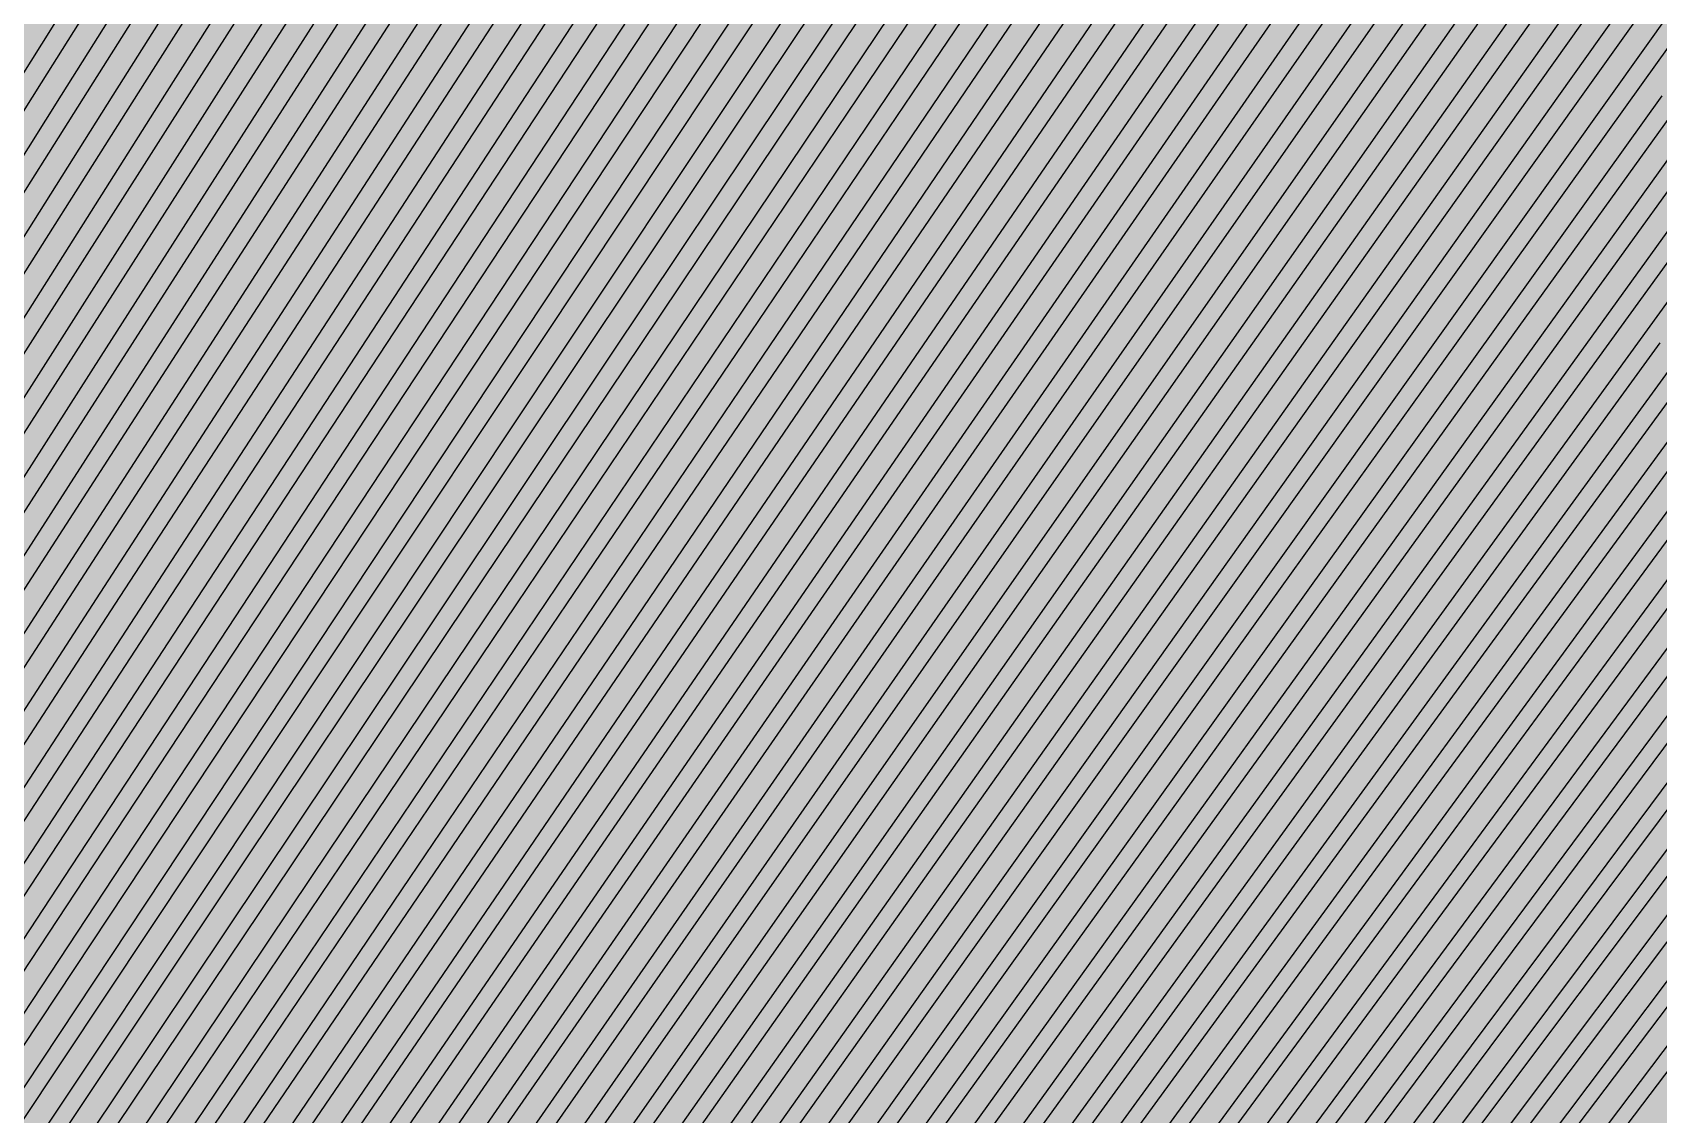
# Model space of a CAD drawing. Header units: metres. Extents: x -7231 to 10969, y -37556 to 1873.
# Drawn here: x 2859.1 to 2999.5, y -18620.4 to -18527.1 of the extents above; entities that cross this region are included whole.
import ezdxf

# ---------------------------------------------------------------- set-up
doc = ezdxf.new("R2010")
doc.units = ezdxf.units.M
for name, color, linetype in [('Metal1', 4, 'CONTINUOUS'), ('Metal2', 3, 'CONTINUOUS'), ('Polyimide', 7, 'CONTINUOUS')]:
    doc.layers.add(name, color=color, linetype=linetype)

msp = doc.modelspace()

# ---------------------------------------------------------------- hatches: boundary and pattern name
at = {"layer": 'Polyimide'}
msp.add_hatch(color=7, dxfattribs=at).paths.add_polyline_path([(4065.69, -468), (4066.67, -501.99), (4068.51, -535.99), (4071.41, -569.99), (4075.54, -603.99), (4081.04, -637.99), (4088.01, -671.99), (4096.52, -705.98), (4106.62, -739.98), (4118.33, -773.98), (4131.63, -807.98), (4146.49, -841.98), (4162.87, -875.98), (4180.68, -909.97), (4199.83, -943.97), (4220.22, -977.97), (4241.73, -1011.97), (4264.21, -1045.97), (4287.52, -1079.96), (4311.51, -1113.96), (4336.01, -1147.96), (4360.86, -1181.96), (4385.88, -1215.96), (4410.89, -1249.96), (4435.74, -1283.95), (4460.24, -1317.95), (4484.23, -1351.95), (4507.54, -1385.95), (4530.02, -1419.95), (4551.53, -1453.94), (4571.92, -1487.94), (4591.07, -1521.94), (4608.88, -1555.94), (4625.26, -1589.94), (4640.12, -1623.94), (4653.42, -1657.93), (4665.13, -1691.93), (4675.23, -1725.93), (4683.74, -1759.93), (4690.71, -1793.93), (4696.21, -1827.93), (4700.34, -1861.92), (4703.24, -1895.92), (4705.08, -1929.92), (4706.06, -1963.92), (4706.44, -1997.92), (4706.5, -2031.91), (4706.5, -4793.02), (4709.95, -4838.39), (4720.22, -4882.71), (4737.08, -4924.98), (4760.13, -4964.2), (4788.85, -4999.49), (4822.58, -5030.03), (4860.53, -5055.12), (4901.85, -5074.18), (4901.85, -5074.18), (4970.68, -5105.23), (5034.7, -5145.26), (5092.76, -5193.54), (5143.8, -5249.19), (5186.89, -5311.2), (5221.24, -5378.44), (5246.23, -5449.69), (5261.41, -5523.66), (5266.5, -5599), (5261.41, -5674.34), (5246.23, -5748.31), (5221.24, -5819.56), (5186.89, -5886.8), (5143.8, -5948.81), (5092.76, -6004.46), (5034.7, -6052.74), (4970.68, -6092.77), (4901.85, -6123.82), (4860.53, -6142.88), (4822.58, -6167.97), (4788.85, -6198.51), (4760.13, -6233.8), (4737.08, -6273.02), (4720.22, -6315.29), (4709.95, -6359.61), (4706.5, -6404.98), (4706.5, -9221.52), (4709.95, -9266.88), (4720.22, -9311.21), (4737.08, -9353.47), (4760.13, -9392.7), (4788.85, -9427.98), (4822.58, -9458.52), (4860.53, -9483.61), (4901.85, -9502.67), (4970.68, -9533.72), (5034.7, -9573.75), (5092.76, -9622.03), (5143.8, -9677.68), (5186.89, -9739.69), (5221.24, -9806.94), (5246.23, -9878.19), (5261.41, -9952.16), (5266.5, -10027.49), (5261.41, -10102.83), (5246.23, -10176.8), (5221.24, -10248.05), (5186.89, -10315.3), (5143.8, -10377.31), (5092.76, -10432.96), (5034.7, -10481.24), (4970.68, -10521.27), (4901.85, -10552.32), (4860.53, -10571.38), (4822.58, -10596.46), (4788.85, -10627), (4760.13, -10662.29), (4737.08, -10701.52), (4720.22, -10743.78), (4709.95, -10788.1), (4706.5, -10833.47), (4706.5, -13650.01), (4709.95, -13695.38), (4720.22, -13739.7), (4737.08, -13781.96), (4760.13, -13821.19), (4788.85, -13856.48), (4822.58, -13887.02), (4860.53, -13912.11), (4901.85, -13931.17), (4970.68, -13962.22), (5034.7, -14002.25), (5092.76, -14050.53), (5143.8, -14106.18), (5186.89, -14168.19), (5221.24, -14235.43), (5246.23, -14306.68), (5261.41, -14380.65), (5266.5, -14455.99), (5261.41, -14531.33), (5246.23, -14605.29), (5221.24, -14676.55), (5186.89, -14743.79), (5143.8, -14805.8), (5092.76, -14861.45), (5034.7, -14909.73), (4970.68, -14949.76), (4901.85, -14980.81), (4860.53, -14999.87), (4822.58, -15024.96), (4788.85, -15055.5), (4760.13, -15090.79), (4737.08, -15130.01), (4720.22, -15172.27), (4709.95, -15216.6), (4706.5, -15261.97), (4706.5, -15455.99), (4720.95, -15750.04), (4764.14, -16041.26), (4835.68, -16326.84), (4934.86, -16604.04), (5060.74, -16870.18), (5212.09, -17122.7), (5387.47, -17359.17), (5585.18, -17577.31), (5803.32, -17775.02), (6039.79, -17950.4), (6292.31, -18101.75), (6558.45, -18227.63), (6835.65, -18326.81), (7121.23, -18398.34), (7412.45, -18441.54), (7706.5, -18455.99), (9969.01, -18455.99), (10047.42, -18459.84), (10125.08, -18471.36), (10201.23, -18490.44), (10275.15, -18516.89), (10346.12, -18550.45), (10413.46, -18590.81), (10476.52, -18637.58), (10534.69, -18690.3), (10587.41, -18748.47), (10634.18, -18811.53), (10674.54, -18878.87), (10708.11, -18949.84), (10734.56, -19023.76), (10753.63, -19099.92), (10765.15, -19177.58), (10769.01, -19255.99), (10769.01, -20895.8), (10730.24, -20951.41), (10694.6, -21009.08), (10662.21, -21068.63), (10633.17, -21129.89), (10607.55, -21192.66), (10585.45, -21256.74), (10566.93, -21321.96), (10552.05, -21388.09), (10540.84, -21454.95), (10533.35, -21522.33), (10529.6, -21590.02), (10529.6, -21657.81), (10533.35, -21725.5), (10540.84, -21792.87), (10552.05, -21859.73), (10566.93, -21925.87), (10585.45, -21991.08), (10607.55, -22055.17), (10633.17, -22117.94), (10662.21, -22179.19), (10694.6, -22238.74), (10730.24, -22296.41), (10769.01, -22352.03), (10769.01, -32454.24), (10728.74, -32510.49), (10691.72, -32568.92), (10658.05, -32629.35), (10627.85, -32691.58), (10601.2, -32755.42), (10578.21, -32820.67), (10558.93, -32887.1), (10543.44, -32954.52), (10531.77, -33022.71), (10523.97, -33091.44), (10520.07, -33160.51), (10520.07, -33229.69), (10523.97, -33298.75), (10531.77, -33367.49), (10543.44, -33435.67), (10558.93, -33503.09), (10578.21, -33569.53), (10601.2, -33634.77), (10627.85, -33698.61), (10658.05, -33760.85), (10691.72, -33821.28), (10728.74, -33879.71), (10769.01, -33935.96), (10769.01, -36556), (10765.15, -36634.41), (10753.63, -36712.07), (10734.56, -36788.23), (10708.11, -36862.15), (10674.54, -36933.12), (10634.18, -37000.46), (10587.41, -37063.51), (10534.69, -37121.69), (10476.52, -37174.41), (10413.46, -37221.18), (10346.12, -37261.54), (10275.15, -37295.1), (10201.23, -37321.55), (10125.08, -37340.63), (10047.42, -37352.15), (9969.01, -37356), (-6231.01, -37356), (-6309.42, -37352.15), (-6387.08, -37340.63), (-6463.23, -37321.55), (-6537.15, -37295.1), (-6608.12, -37261.54), (-6675.46, -37221.18), (-6738.52, -37174.41), (-6796.69, -37121.69), (-6849.41, -37063.51), (-6896.18, -37000.46), (-6936.54, -36933.12), (-6970.11, -36862.15), (-6996.56, -36788.23), (-7015.63, -36712.07), (-7027.15, -36634.41), (-7031.01, -36556), (-7031.01, -33936), (-6990.74, -33879.75), (-6953.7, -33821.31), (-6920.03, -33760.88), (-6889.82, -33698.64), (-6863.18, -33634.8), (-6840.18, -33569.55), (-6820.9, -33503.11), (-6805.4, -33435.69), (-6793.74, -33367.49), (-6785.94, -33298.75), (-6782.03, -33229.68), (-6782.03, -33160.5), (-6785.94, -33091.43), (-6793.74, -33022.69), (-6805.4, -32954.5), (-6820.9, -32887.07), (-6840.18, -32820.63), (-6863.18, -32755.39), (-6889.82, -32691.54), (-6920.03, -32629.3), (-6953.7, -32568.87), (-6990.74, -32510.43), (-7031.01, -32454.18), (-7031.01, -22364.83), (-6990.74, -22308.58), (-6953.7, -22250.14), (-6920.03, -22189.71), (-6889.82, -22127.47), (-6863.18, -22063.62), (-6840.18, -21998.38), (-6820.9, -21931.94), (-6805.4, -21864.51), (-6793.74, -21796.32), (-6785.94, -21727.58), (-6782.03, -21658.51), (-6782.03, -21589.33), (-6785.94, -21520.26), (-6793.74, -21451.52), (-6805.4, -21383.32), (-6820.9, -21315.9), (-6840.18, -21249.46), (-6863.18, -21184.21), (-6889.82, -21120.37), (-6920.03, -21058.13), (-6953.7, -20997.7), (-6990.74, -20939.26), (-7031.01, -20883.01), (-7031.01, -19255.99), (-7027.15, -19177.58), (-7015.63, -19099.92), (-6996.56, -19023.76), (-6970.11, -18949.84), (-6936.54, -18878.87), (-6896.18, -18811.53), (-6849.41, -18748.47), (-6796.69, -18690.3), (-6738.52, -18637.58), (-6675.46, -18590.81), (-6608.12, -18550.45), (-6537.15, -18516.89), (-6463.23, -18490.44), (-6387.08, -18471.36), (-6309.42, -18459.84), (-6231.01, -18455.99), (-3968.5, -18455.99), (-3674.45, -18441.54), (-3383.23, -18398.34), (-3097.65, -18326.81), (-2820.45, -18227.63), (-2554.31, -18101.75), (-2301.79, -17950.4), (-2065.32, -17775.02), (-1847.18, -17577.31), (-1649.47, -17359.17), (-1474.09, -17122.7), (-1322.74, -16870.18), (-1196.86, -16604.04), (-1097.68, -16326.84), (-1026.14, -16041.26), (-982.95, -15750.04), (-968.5, -15455.99), (-968.5, -15261.97), (-971.95, -15216.6), (-982.22, -15172.27), (-999.08, -15130.01), (-1022.13, -15090.79), (-1050.85, -15055.5), (-1084.58, -15024.96), (-1122.53, -14999.87), (-1163.85, -14980.81), (-1232.68, -14949.76), (-1296.7, -14909.73), (-1354.76, -14861.45), (-1405.8, -14805.8), (-1448.89, -14743.79), (-1483.24, -14676.55), (-1508.23, -14605.29), (-1523.41, -14531.33), (-1528.5, -14455.99), (-1523.41, -14380.65), (-1508.23, -14306.68), (-1483.24, -14235.43), (-1448.89, -14168.19), (-1405.8, -14106.18), (-1354.76, -14050.53), (-1296.7, -14002.25), (-1232.68, -13962.22), (-1163.85, -13931.17), (-1122.53, -13912.11), (-1084.58, -13887.02), (-1050.85, -13856.48), (-1022.13, -13821.19), (-999.08, -13781.96), (-982.22, -13739.7), (-971.95, -13695.38), (-968.5, -13650.01), (-968.5, -12309.64), (-971.95, -12264.27), (-982.22, -12219.94), (-999.08, -12177.68), (-1022.13, -12138.46), (-1050.85, -12103.17), (-1084.58, -12072.63), (-1122.53, -12047.54), (-1163.85, -12028.48), (-1232.68, -11997.43), (-1296.7, -11957.4), (-1354.76, -11909.12), (-1405.8, -11853.47), (-1448.89, -11791.46), (-1483.24, -11724.22), (-1508.23, -11652.96), (-1523.41, -11579), (-1528.5, -11503.66), (-1523.41, -11428.32), (-1508.23, -11354.35), (-1483.24, -11283.1), (-1448.89, -11215.86), (-1405.8, -11153.85), (-1354.76, -11098.2), (-1296.7, -11049.92), (-1232.68, -11009.89), (-1163.85, -10978.84), (-1122.53, -10959.78), (-1084.58, -10934.69), (-1050.85, -10904.15), (-1022.13, -10868.86), (-999.08, -10829.63), (-982.22, -10787.37), (-971.95, -10743.05), (-968.5, -10697.68), (-968.5, -9357.31), (-971.95, -9311.94), (-982.22, -9267.62), (-999.08, -9225.35), (-1022.13, -9186.13), (-1050.85, -9150.84), (-1084.58, -9120.3), (-1122.53, -9095.21), (-1163.85, -9076.15), (-1163.85, -9076.15), (-1232.68, -9045.1), (-1296.7, -9005.07), (-1354.76, -8956.79), (-1405.8, -8901.14), (-1448.89, -8839.13), (-1483.24, -8771.89), (-1508.23, -8700.64), (-1523.41, -8626.67), (-1528.5, -8551.33), (-1523.41, -8475.99), (-1508.23, -8402.02), (-1483.24, -8330.77), (-1448.89, -8263.53), (-1405.8, -8201.52), (-1354.76, -8145.87), (-1296.7, -8097.59), (-1232.68, -8057.56), (-1163.85, -8026.51), (-1163.85, -8026.51), (-1122.53, -8007.45), (-1084.58, -7982.36), (-1050.85, -7951.82), (-1022.13, -7916.53), (-999.08, -7877.31), (-982.22, -7835.04), (-971.95, -7790.72), (-968.5, -7745.35), (-968.5, -6404.98), (-971.95, -6359.61), (-982.22, -6315.29), (-999.08, -6273.02), (-1022.13, -6233.8), (-1050.85, -6198.51), (-1084.58, -6167.97), (-1122.53, -6142.88), (-1163.85, -6123.82), (-1163.85, -6123.82), (-1232.68, -6092.77), (-1296.7, -6052.74), (-1354.76, -6004.46), (-1405.8, -5948.81), (-1448.89, -5886.8), (-1483.24, -5819.56), (-1508.23, -5748.31), (-1523.41, -5674.34), (-1528.5, -5599), (-1523.41, -5523.66), (-1508.23, -5449.69), (-1483.24, -5378.44), (-1448.89, -5311.2), (-1405.8, -5249.19), (-1354.76, -5193.54), (-1296.7, -5145.26), (-1232.68, -5105.23), (-1163.85, -5074.18), (-1163.85, -5074.18), (-1122.53, -5055.12), (-1084.58, -5030.03), (-1050.85, -4999.49), (-1022.13, -4964.2), (-999.08, -4924.98), (-982.22, -4882.71), (-971.95, -4838.39), (-968.5, -4793.02), (-968.5, -2031.91), (-968.44, -1997.92), (-968.06, -1963.92), (-967.05, -1929.92), (-965.18, -1895.92), (-962.22, -1861.92), (-958.01, -1827.93), (-952.41, -1793.93), (-945.31, -1759.93), (-936.64, -1725.93), (-926.35, -1691.93), (-914.43, -1657.93), (-900.88, -1623.94), (-885.74, -1589.94), (-869.05, -1555.94), (-850.91, -1521.94), (-831.4, -1487.94), (-810.63, -1453.94), (-788.72, -1419.95), (-765.82, -1385.95), (-742.07, -1351.95), (-717.63, -1317.95), (-692.67, -1283.95), (-667.36, -1249.96), (-641.88, -1215.96), (-616.39, -1181.96), (-591.08, -1147.96), (-566.12, -1113.96), (-541.68, -1079.96), (-517.93, -1045.97), (-495.03, -1011.97), (-473.12, -977.97), (-452.35, -943.97), (-432.84, -909.97), (-414.7, -875.98), (-398.01, -841.98), (-382.87, -807.98), (-369.32, -773.98), (-357.4, -739.98), (-347.11, -705.98), (-338.44, -671.99), (-331.34, -637.99), (-325.74, -603.99), (-321.53, -569.99), (-318.57, -535.99), (-316.7, -501.99), (-315.69, -468), (-315.31, -434), (-315.25, -400), (-315.25, 401), (-315.25, 451), (-315.25, 1644), (-270.25, 1644), (-270.03, 1637.13), (-269.35, 1630.29), (-268.23, 1623.52), (-266.67, 1616.82), (-264.68, 1610.25), (-262.26, 1603.82), (-259.42, 1597.56), (-256.18, 1591.5), (-252.55, 1585.67), (-248.55, 1580.08), (-244.19, 1574.77), (-239.5, 1569.75), (-234.48, 1565.06), (-229.17, 1560.7), (-223.58, 1556.7), (-217.75, 1553.07), (-211.69, 1549.83), (-205.43, 1546.99), (-199, 1544.57), (-192.43, 1542.58), (-185.73, 1541.02), (-178.96, 1539.9), (-172.12, 1539.22), (-165.25, 1539), (-158.38, 1539.22), (-151.54, 1539.9), (-144.77, 1541.02), (-138.07, 1542.58), (-131.5, 1544.57), (-125.07, 1546.99), (-118.81, 1549.83), (-112.75, 1553.07), (-106.92, 1556.7), (-101.33, 1560.7), (-96.02, 1565.06), (-91, 1569.75), (-86.31, 1574.77), (-81.95, 1580.08), (-77.95, 1585.67), (-74.32, 1591.5), (-71.08, 1597.56), (-68.24, 1603.82), (-65.82, 1610.25), (-63.83, 1616.82), (-62.27, 1623.52), (-61.15, 1630.29), (-60.47, 1637.13), (-60.25, 1644), (1853, 1644), (1853, 1573), (3815.25, 1573), (3815.46, 1579.54), (3816.11, 1586.05), (3817.17, 1592.51), (3818.66, 1598.88), (3820.56, 1605.14), (3822.86, 1611.27), (3825.56, 1617.23), (3828.65, 1623), (3832.1, 1628.56), (3835.91, 1633.88), (3840.07, 1638.93), (3844.54, 1643.71), (3849.32, 1648.18), (3854.37, 1652.34), (3859.69, 1656.15), (3865.25, 1659.6), (3871.02, 1662.69), (3876.98, 1665.39), (3883.11, 1667.69), (3889.37, 1669.59), (3895.74, 1671.08), (3902.2, 1672.14), (3908.71, 1672.79), (3915.25, 1673), (3921.79, 1672.79), (3928.3, 1672.14), (3934.76, 1671.08), (3941.13, 1669.59), (3947.39, 1667.69), (3953.52, 1665.39), (3959.48, 1662.69), (3965.25, 1659.6), (3970.81, 1656.15), (3976.13, 1652.34), (3981.18, 1648.18), (3985.96, 1643.71), (3990.43, 1638.93), (3994.59, 1633.88), (3998.4, 1628.56), (4001.85, 1623), (4004.94, 1617.23), (4007.64, 1611.27), (4009.94, 1605.14), (4011.84, 1598.88), (4013.33, 1592.51), (4014.39, 1586.05), (4015.04, 1579.54), (4015.25, 1573), (4065.25, 1573), (4065.25, 451), (4065.25, 401), (4065.25, -400), (4065.31, -434), (4065.69, -468)])

# ---------------------------------------------------------------- linework, layer by layer
at = {"layer": 'Metal1'}
for points in [[(2757.25, -19211.93), (2757.99, -18720.98), (2758.56, -18711.89), (2759.11, -18702.86), (2759.68, -18698.22), (2765.68, -18681.33), (2775.06, -18666.41), (2789.2, -18643.91), (2803.34, -18621.41), (2817.49, -18598.91), (2831.63, -18576.41), (2845.77, -18553.91), (2859.92, -18531.41), (2874.06, -18508.91), (2888.2, -18486.41), (2902.35, -18463.91), (2916.49, -18441.41), (2930.63, -18418.91), (2944.78, -18396.41), (2958.92, -18373.9), (2973.06, -18351.4), (2987.21, -18328.9), (3001.35, -18306.4)], [(3003.04, -18307.47), (2988.9, -18329.97), (2974.76, -18352.47), (2960.61, -18374.97), (2946.47, -18397.47), (2932.33, -18419.97), (2918.18, -18442.47), (2904.04, -18464.97), (2889.9, -18487.47), (2875.75, -18509.97), (2861.61, -18532.47), (2847.47, -18554.97), (2833.32, -18577.48), (2819.18, -18599.98), (2805.04, -18622.48), (2790.89, -18644.98), (2776.75, -18667.48), (2767.49, -18682.21), (2761.64, -18698.68), (2761.1, -18703.04), (2760.55, -18712.01), (2760.01, -18721.05), (2760.75, -19211.93)], [(2765.25, -19211.93), (2765.99, -18720.99), (2766.56, -18711.89), (2767.12, -18702.85), (2767.69, -18698.21), (2773.74, -18681.35), (2783.21, -18666.41), (2797.48, -18643.91), (2811.75, -18621.41), (2826.02, -18598.91), (2840.29, -18576.41), (2854.56, -18553.91), (2868.83, -18531.41), (2883.1, -18508.91), (2897.37, -18486.4), (2911.65, -18463.9), (2925.92, -18441.4), (2940.19, -18418.9), (2954.46, -18396.4), (2968.73, -18373.9), (2983, -18351.4), (2997.27, -18328.9), (3011.54, -18306.4)], [(3013.23, -18307.47), (2998.96, -18329.97), (2984.69, -18352.47), (2970.42, -18374.97), (2956.15, -18397.47), (2941.88, -18419.97), (2927.61, -18442.47), (2913.33, -18464.98), (2899.06, -18487.48), (2884.79, -18509.98), (2870.52, -18532.48), (2856.25, -18554.98), (2841.98, -18577.48), (2827.71, -18599.98), (2813.44, -18622.48), (2799.17, -18644.98), (2784.9, -18667.48), (2775.55, -18682.23), (2769.65, -18698.68), (2769.11, -18703.04), (2768.56, -18712.01), (2768.01, -18721.05), (2768.75, -19211.93)], [(2773.25, -19211.93), (2773.99, -18720.99), (2774.57, -18711.89), (2775.13, -18702.85), (2775.71, -18698.21), (2781.8, -18681.36), (2791.36, -18666.41), (2805.76, -18643.91), (2820.16, -18621.41), (2834.56, -18598.9), (2848.96, -18576.4), (2863.35, -18553.9), (2877.75, -18531.4), (2892.15, -18508.9), (2906.55, -18486.4), (2920.94, -18463.9), (2935.34, -18441.4), (2949.74, -18418.9), (2964.14, -18396.4), (2978.53, -18373.9), (2992.93, -18351.4), (3007.33, -18328.9)], [(3009.01, -18329.97), (2994.62, -18352.48), (2980.22, -18374.98), (2965.82, -18397.48), (2951.42, -18419.98), (2937.03, -18442.48), (2922.63, -18464.98), (2908.23, -18487.48), (2893.83, -18509.98), (2879.44, -18532.48), (2865.04, -18554.98), (2850.64, -18577.48), (2836.24, -18599.98), (2821.84, -18622.48), (2807.45, -18644.98), (2793.05, -18667.48), (2783.6, -18682.25), (2777.66, -18698.68), (2777.12, -18703.04), (2776.56, -18712.01), (2776.01, -18721.05), (2776.75, -19211.93)], [(2781.25, -19211.93), (2781.99, -18720.99), (2782.57, -18711.88), (2783.14, -18702.85), (2783.72, -18698.21), (2789.85, -18681.38), (2799.52, -18666.4), (2814.04, -18643.9), (2828.57, -18621.4), (2843.09, -18598.9), (2857.62, -18576.4), (2872.14, -18553.9), (2886.67, -18531.4), (2901.19, -18508.9), (2915.72, -18486.4), (2930.24, -18463.9), (2944.77, -18441.4), (2959.29, -18418.9), (2973.82, -18396.4), (2988.34, -18373.89), (3002.87, -18351.39)], [(2789.25, -19211.93), (2789.99, -18720.99), (2790.58, -18711.88), (2791.15, -18702.85), (2791.74, -18698.21), (2797.91, -18681.39), (2807.67, -18666.4), (2822.32, -18643.9), (2836.98, -18621.4), (2851.63, -18598.9), (2866.28, -18576.4), (2880.93, -18553.9), (2895.58, -18531.4), (2910.24, -18508.9), (2924.89, -18486.39), (2939.54, -18463.89), (2954.19, -18441.39), (2968.84, -18418.89), (2983.5, -18396.39), (2998.15, -18373.89), (3012.8, -18351.39)], [(3004.55, -18352.48), (2990.02, -18374.98), (2975.5, -18397.48), (2960.97, -18419.98), (2946.45, -18442.48), (2931.92, -18464.98), (2917.4, -18487.48), (2902.87, -18509.98), (2888.35, -18532.48), (2873.82, -18554.98), (2859.3, -18577.49), (2844.77, -18599.99), (2830.25, -18622.49), (2815.72, -18644.99), (2801.2, -18667.49), (2791.66, -18682.27), (2785.68, -18698.68), (2785.13, -18703.04), (2784.57, -18712.01), (2784.01, -18721.05), (2784.75, -19211.93)], [(2797.25, -19211.93), (2797.99, -18720.99), (2798.58, -18711.88), (2799.16, -18702.85), (2799.75, -18698.21), (2805.97, -18681.41), (2815.83, -18666.4), (2830.61, -18643.9), (2845.39, -18621.4), (2860.16, -18598.89), (2874.94, -18576.39), (2889.72, -18553.89), (2904.5, -18531.39), (2919.28, -18508.89), (2934.06, -18486.39), (2948.84, -18463.89), (2963.62, -18441.39), (2978.4, -18418.89), (2993.18, -18396.39), (3007.95, -18373.89)], [(2999.82, -18374.98), (2985.17, -18397.48), (2970.52, -18419.98), (2955.87, -18442.48), (2941.22, -18464.99), (2926.56, -18487.49), (2911.91, -18509.99), (2897.26, -18532.49), (2882.61, -18554.99), (2867.96, -18577.49), (2853.3, -18599.99), (2838.65, -18622.49), (2824, -18644.99), (2809.35, -18667.49), (2799.71, -18682.29), (2793.69, -18698.69), (2793.14, -18703.04), (2792.57, -18712.01), (2792.01, -18721.05), (2792.75, -19211.93)], [(3009.63, -18374.99), (2994.85, -18397.49), (2980.07, -18419.99), (2965.29, -18442.49), (2950.51, -18464.99), (2935.73, -18487.49), (2920.95, -18509.99), (2906.17, -18532.49), (2891.39, -18554.99), (2876.61, -18577.49), (2861.84, -18599.99), (2847.06, -18622.49), (2832.28, -18644.99), (2817.5, -18667.49), (2807.76, -18682.32), (2801.71, -18698.69), (2801.15, -18703.04), (2800.58, -18712.01), (2800.01, -18721.05), (2800.75, -19211.93)], [(2805.25, -19211.93), (2805.99, -18720.99), (2806.59, -18711.88), (2807.17, -18702.85), (2807.77, -18698.21), (2814.02, -18681.42), (2823.98, -18666.39), (2838.89, -18643.89), (2853.79, -18621.39), (2868.7, -18598.89), (2883.61, -18576.39), (2898.51, -18553.89), (2913.42, -18531.39), (2928.32, -18508.89), (2943.23, -18486.39), (2958.14, -18463.89), (2973.04, -18441.39), (2987.95, -18418.89), (3002.86, -18396.39)], [(2813.25, -19211.93), (2813.99, -18720.99), (2814.59, -18711.88), (2815.18, -18702.85), (2815.78, -18698.2), (2822.08, -18681.44), (2832.14, -18666.39), (2847.17, -18643.89), (2862.2, -18621.39), (2877.24, -18598.89), (2892.27, -18576.39), (2907.3, -18553.89), (2922.34, -18531.39), (2937.37, -18508.89), (2952.4, -18486.39), (2967.44, -18463.88), (2982.47, -18441.38), (2997.5, -18418.88), (3012.54, -18396.38)], [(3004.52, -18397.49), (2989.62, -18419.99), (2974.71, -18442.49), (2959.8, -18464.99), (2944.9, -18487.49), (2929.99, -18509.99), (2915.09, -18532.49), (2900.18, -18554.99), (2885.27, -18577.5), (2870.37, -18600), (2855.46, -18622.5), (2840.55, -18645), (2825.65, -18667.5), (2815.82, -18682.34), (2809.72, -18698.69), (2809.16, -18703.04), (2808.58, -18712.01), (2808.01, -18721.06), (2808.75, -19211.93)], [(3014.2, -18397.49), (2999.16, -18419.99), (2984.13, -18442.49), (2969.1, -18465), (2954.06, -18487.5), (2939.03, -18510), (2924, -18532.5), (2908.96, -18555), (2893.93, -18577.5), (2878.9, -18600), (2863.86, -18622.5), (2848.83, -18645), (2833.8, -18667.5), (2823.87, -18682.36), (2817.74, -18698.69), (2817.17, -18703.04), (2816.59, -18712.01), (2816.01, -18721.06), (2816.75, -19211.93)], [(2821.25, -19211.93), (2821.99, -18720.99), (2822.6, -18711.88), (2823.19, -18702.85), (2823.8, -18698.2), (2830.14, -18681.46), (2840.29, -18666.39), (2855.45, -18643.89), (2870.61, -18621.39), (2885.77, -18598.89), (2900.93, -18576.38), (2916.09, -18553.88), (2931.25, -18531.38), (2946.41, -18508.88), (2961.57, -18486.38), (2976.73, -18463.88), (2991.89, -18441.38), (3007.05, -18418.88)], [(3008.71, -18420), (2993.55, -18442.5), (2978.39, -18465), (2963.23, -18487.5), (2948.07, -18510), (2932.91, -18532.5), (2917.75, -18555), (2902.59, -18577.5), (2887.43, -18600), (2872.27, -18622.5), (2857.11, -18645), (2841.95, -18667.5), (2831.92, -18682.38), (2825.75, -18698.69), (2825.18, -18703.05), (2824.59, -18712.01), (2824.01, -18721.06), (2824.75, -19211.93)], [(2829.25, -19211.93), (2829.99, -18720.99), (2830.6, -18711.88), (2831.2, -18702.85), (2831.81, -18698.2), (2838.19, -18681.47), (2848.44, -18666.38), (2863.73, -18643.88), (2879.02, -18621.38), (2894.31, -18598.88), (2909.59, -18576.38), (2924.88, -18553.88), (2940.17, -18531.38), (2955.46, -18508.88), (2970.74, -18486.38), (2986.03, -18463.88), (3001.32, -18441.38)], [(2837.25, -19211.93), (2837.99, -18720.99), (2838.61, -18711.88), (2839.21, -18702.85), (2839.83, -18698.2), (2846.25, -18681.49), (2856.6, -18666.38), (2872.01, -18643.88), (2887.43, -18621.38), (2902.84, -18598.88), (2918.26, -18576.38), (2933.67, -18553.88), (2949.09, -18531.38), (2964.5, -18508.88), (2979.92, -18486.38), (2995.33, -18463.87), (3010.74, -18441.37)], [(3002.97, -18442.5), (2987.69, -18465), (2972.4, -18487.5), (2957.11, -18510), (2941.82, -18532.5), (2926.54, -18555), (2911.25, -18577.51), (2895.96, -18600.01), (2880.67, -18622.51), (2865.39, -18645.01), (2850.1, -18667.51), (2839.98, -18682.4), (2833.77, -18698.69), (2833.19, -18703.05), (2832.6, -18712.01), (2832.01, -18721.06), (2832.75, -19211.93)], [(3012.39, -18442.5), (2996.98, -18465.01), (2981.57, -18487.51), (2966.15, -18510.01), (2950.74, -18532.51), (2935.32, -18555.01), (2919.91, -18577.51), (2904.49, -18600.01), (2889.08, -18622.51), (2873.66, -18645.01), (2858.25, -18667.51), (2848.03, -18682.42), (2841.78, -18698.7), (2841.2, -18703.05), (2840.6, -18712.01), (2840.01, -18721.06), (2840.75, -19211.93)], [(2845.25, -19211.93), (2845.99, -18721), (2846.61, -18711.88), (2847.22, -18702.85), (2847.84, -18698.2), (2854.3, -18681.5), (2864.75, -18666.38), (2880.29, -18643.88), (2895.84, -18621.38), (2911.38, -18598.88), (2926.92, -18576.37), (2942.46, -18553.87), (2958, -18531.37), (2973.54, -18508.87), (2989.09, -18486.37), (3004.63, -18463.87)], [(2853.25, -19211.93), (2853.99, -18721), (2854.62, -18711.88), (2855.23, -18702.85), (2855.86, -18698.19), (2862.36, -18681.52), (2872.91, -18666.37), (2888.57, -18643.87), (2904.24, -18621.37), (2919.91, -18598.87), (2935.58, -18576.37), (2951.25, -18553.87), (2966.92, -18531.37), (2982.59, -18508.87), (2998.26, -18486.37), (3013.93, -18463.87)], [(3006.27, -18465.01), (2990.73, -18487.51), (2975.19, -18510.01), (2959.65, -18532.51), (2944.11, -18555.01), (2928.56, -18577.51), (2913.02, -18600.01), (2897.48, -18622.51), (2881.94, -18645.01), (2866.4, -18667.51), (2856.08, -18682.45), (2849.79, -18698.7), (2849.21, -18703.05), (2848.61, -18712.01), (2848.01, -18721.06), (2848.75, -19211.93)], [(2861.25, -19211.93), (2861.99, -18721), (2862.62, -18711.88), (2863.24, -18702.85), (2863.87, -18698.19), (2870.41, -18681.53), (2881.06, -18666.37), (2896.86, -18643.87), (2912.65, -18621.37), (2928.45, -18598.87), (2944.24, -18576.37), (2960.04, -18553.87), (2975.84, -18531.37), (2991.63, -18508.87), (3007.43, -18486.37)], [(2999.9, -18487.51), (2984.23, -18510.01), (2968.56, -18532.51), (2952.89, -18555.01), (2937.22, -18577.51), (2921.55, -18600.02), (2905.89, -18622.52), (2890.22, -18645.02), (2874.55, -18667.52), (2864.14, -18682.47), (2857.81, -18698.7), (2857.22, -18703.05), (2856.61, -18712.01), (2856.01, -18721.06), (2856.75, -19211.93)], [(3009.07, -18487.52), (2993.27, -18510.02), (2977.47, -18532.52), (2961.68, -18555.02), (2945.88, -18577.52), (2930.09, -18600.02), (2914.29, -18622.52), (2898.49, -18645.02), (2882.7, -18667.52), (2872.19, -18682.49), (2865.82, -18698.7), (2865.23, -18703.05), (2864.62, -18712.02), (2864.01, -18721.07), (2864.75, -19211.93)], [(2869.25, -19211.93), (2869.99, -18721), (2870.63, -18711.88), (2871.25, -18702.84), (2871.89, -18698.19), (2878.47, -18681.55), (2889.21, -18666.37), (2905.14, -18643.87), (2921.06, -18621.37), (2936.98, -18598.87), (2952.91, -18576.37), (2968.83, -18553.86), (2984.75, -18531.36), (3000.68, -18508.86)], [(2877.25, -19211.93), (2877.99, -18721), (2878.63, -18711.88), (2879.26, -18702.84), (2879.91, -18698.19), (2886.52, -18681.57), (2897.37, -18666.37), (2913.42, -18643.86), (2929.47, -18621.36), (2945.52, -18598.86), (2961.57, -18576.36), (2977.62, -18553.86), (2993.67, -18531.36), (3009.72, -18508.86)], [(3002.31, -18510.02), (2986.39, -18532.52), (2970.46, -18555.02), (2954.54, -18577.52), (2938.62, -18600.02), (2922.69, -18622.52), (2906.77, -18645.02), (2890.85, -18667.52), (2880.24, -18682.51), (2873.84, -18698.7), (2873.24, -18703.05), (2872.62, -18712.02), (2872.01, -18721.07), (2872.75, -19211.93)], [(3011.35, -18510.02), (2995.3, -18532.52), (2979.25, -18555.02), (2963.2, -18577.52), (2947.15, -18600.02), (2931.1, -18622.53), (2915.05, -18645.03), (2899, -18667.53), (2888.29, -18682.53), (2881.85, -18698.7), (2881.25, -18703.05), (2880.63, -18712.02), (2880.01, -18721.07), (2880.75, -19211.93)], [(2885.25, -19211.93), (2885.99, -18721), (2886.64, -18711.88), (2887.27, -18702.84), (2887.92, -18698.19), (2894.58, -18681.58), (2905.52, -18666.36), (2921.7, -18643.86), (2937.88, -18621.36), (2954.05, -18598.86), (2970.23, -18576.36), (2986.41, -18553.86), (3002.59, -18531.36)], [(2893.25, -19211.92), (2893.99, -18721), (2894.64, -18711.88), (2895.28, -18702.84), (2895.94, -18698.19), (2902.63, -18681.6), (2913.68, -18666.36), (2929.98, -18643.86), (2946.29, -18621.36), (2962.59, -18598.86), (2978.9, -18576.36), (2995.2, -18553.86), (3011.5, -18531.36)], [(3004.21, -18532.53), (2988.03, -18555.03), (2971.86, -18577.53), (2955.68, -18600.03), (2939.5, -18622.53), (2923.32, -18645.03), (2907.15, -18667.53), (2896.35, -18682.55), (2889.87, -18698.71), (2889.26, -18703.05), (2888.63, -18712.02), (2888.01, -18721.07), (2888.75, -19211.93)], [(3013.12, -18532.53), (2996.82, -18555.03), (2980.51, -18577.53), (2964.21, -18600.03), (2947.91, -18622.53), (2931.6, -18645.03), (2915.3, -18667.53), (2904.4, -18682.57), (2897.88, -18698.71), (2897.27, -18703.05), (2896.64, -18712.02), (2896.01, -18721.07), (2896.75, -19211.92)], [(2901.25, -19211.92), (2901.99, -18721), (2902.65, -18711.88), (2903.29, -18702.84), (2903.95, -18698.18), (2910.69, -18681.61), (2921.83, -18666.36), (2938.26, -18643.86), (2954.69, -18621.35), (2971.13, -18598.85), (2987.56, -18576.35), (3003.99, -18553.85)], [(2909.25, -19211.92), (2909.99, -18721), (2910.65, -18711.88), (2911.3, -18702.84), (2911.97, -18698.18), (2918.74, -18681.63), (2929.98, -18666.35), (2946.54, -18643.85), (2963.1, -18621.35), (2979.66, -18598.85), (2996.22, -18576.35), (3012.78, -18553.85)], [(3005.6, -18555.03), (2989.17, -18577.53), (2972.74, -18600.03), (2956.31, -18622.53), (2939.88, -18645.04), (2923.45, -18667.54), (2912.45, -18682.6), (2905.9, -18698.71), (2905.28, -18703.05), (2904.64, -18712.02), (2904.01, -18721.07), (2904.75, -19211.92)], [(3014.39, -18555.04), (2997.83, -18577.54), (2981.27, -18600.04), (2964.71, -18622.54), (2948.15, -18645.04), (2931.6, -18667.54), (2920.5, -18682.62), (2913.91, -18698.71), (2913.29, -18703.05), (2912.65, -18712.02), (2912.01, -18721.08), (2912.75, -19211.92)], [(2917.25, -19211.92), (2917.99, -18721), (2918.66, -18711.88), (2919.31, -18702.84), (2919.98, -18698.18), (2926.8, -18681.65), (2938.14, -18666.35), (2954.82, -18643.85), (2971.51, -18621.35), (2988.2, -18598.85), (3004.88, -18576.35)], [(2925.25, -19211.92), (2925.99, -18721.01), (2926.66, -18711.88), (2927.32, -18702.84), (2928, -18698.18), (2934.85, -18681.66), (2946.29, -18666.35), (2963.11, -18643.85), (2979.92, -18621.35), (2996.73, -18598.85), (3013.55, -18576.34)], [(3006.49, -18577.54), (2989.8, -18600.04), (2973.12, -18622.54), (2956.43, -18645.04), (2939.75, -18667.54), (2928.55, -18682.64), (2921.93, -18698.71), (2921.3, -18703.05), (2920.65, -18712.02), (2920.01, -18721.08), (2920.75, -19211.92)], [(3015.15, -18577.54), (2998.33, -18600.04), (2981.52, -18622.54), (2964.71, -18645.04), (2947.89, -18667.54), (2936.6, -18682.66), (2929.94, -18698.71), (2929.31, -18703.06), (2928.66, -18712.02), (2928.01, -18721.08), (2928.75, -19211.92)], [(2933.25, -19211.92), (2933.99, -18721.01), (2934.67, -18711.87), (2935.33, -18702.84), (2936.01, -18698.18), (2942.9, -18681.68), (2954.45, -18666.34), (2971.39, -18643.84), (2988.33, -18621.34), (3005.27, -18598.84)], [(2941.25, -19211.92), (2941.99, -18721.01), (2942.67, -18711.87), (2943.34, -18702.84), (2944.03, -18698.18), (2950.96, -18681.69), (2962.6, -18666.34), (2979.67, -18643.84), (2996.74, -18621.34), (3013.8, -18598.84)], [(3006.87, -18600.05), (2989.93, -18622.55), (2972.99, -18645.05), (2956.04, -18667.55), (2944.65, -18682.68), (2937.95, -18698.72), (2937.32, -18703.06), (2936.66, -18712.02), (2936.01, -18721.08), (2936.75, -19211.92)]]:
    msp.add_lwpolyline(points, dxfattribs=at)
at = {"layer": 'Metal2'}
for points in [[(3012.03, -18284.96), (2997.95, -18307.47), (2983.87, -18329.97), (2969.79, -18352.47), (2955.71, -18374.97), (2941.63, -18397.47), (2927.55, -18419.97), (2913.47, -18442.47), (2899.39, -18464.97), (2885.31, -18487.47), (2871.23, -18509.97), (2857.15, -18532.47), (2843.07, -18554.97), (2828.99, -18577.47), (2814.91, -18599.97), (2800.83, -18622.48), (2786.75, -18644.98), (2772.67, -18667.48), (2763.46, -18682.2), (2757.63, -18698.68), (2757.1, -18703.04), (2756.55, -18712.01), (2756.01, -18721.05), (2756.75, -19211.93)], [(2761.25, -19211.93), (2761.99, -18720.98), (2762.56, -18711.89), (2763.11, -18702.86), (2763.68, -18698.21), (2769.71, -18681.34), (2779.13, -18666.41), (2793.34, -18643.91), (2807.55, -18621.41), (2821.75, -18598.91), (2835.96, -18576.41), (2850.17, -18553.91), (2864.38, -18531.41), (2878.58, -18508.91), (2892.79, -18486.41), (2907, -18463.91), (2921.2, -18441.41), (2935.41, -18418.9), (2949.62, -18396.4), (2963.82, -18373.9), (2978.03, -18351.4), (2992.24, -18328.9), (3006.45, -18306.4)], [(3008.14, -18307.47), (2993.93, -18329.97), (2979.72, -18352.47), (2965.52, -18374.97), (2951.31, -18397.47), (2937.1, -18419.97), (2922.89, -18442.47), (2908.69, -18464.97), (2894.48, -18487.47), (2880.27, -18509.98), (2866.07, -18532.48), (2851.86, -18554.98), (2837.65, -18577.48), (2823.45, -18599.98), (2809.24, -18622.48), (2795.03, -18644.98), (2780.82, -18667.48), (2771.52, -18682.22), (2765.64, -18698.68), (2765.11, -18703.04), (2764.55, -18712.01), (2764.01, -18721.05), (2764.75, -19211.93)], [(2769.25, -19211.93), (2769.99, -18720.99), (2770.56, -18711.89), (2771.12, -18702.85), (2771.7, -18698.21), (2777.77, -18681.35), (2787.29, -18666.41), (2801.62, -18643.91), (2815.96, -18621.41), (2830.29, -18598.91), (2844.62, -18576.41), (2858.96, -18553.91), (2873.29, -18531.4), (2887.63, -18508.9), (2901.96, -18486.4), (2916.29, -18463.9), (2930.63, -18441.4), (2944.96, -18418.9), (2959.3, -18396.4), (2973.63, -18373.9), (2987.97, -18351.4), (3002.3, -18328.9)], [(2777.25, -19211.93), (2777.99, -18720.99), (2778.57, -18711.89), (2779.13, -18702.85), (2779.71, -18698.21), (2785.82, -18681.37), (2795.44, -18666.41), (2809.9, -18643.9), (2824.36, -18621.4), (2838.83, -18598.9), (2853.29, -18576.4), (2867.75, -18553.9), (2882.21, -18531.4), (2896.67, -18508.9), (2911.13, -18486.4), (2925.59, -18463.9), (2940.05, -18441.4), (2954.52, -18418.9), (2968.98, -18396.4), (2983.44, -18373.9), (2997.9, -18351.4), (3012.36, -18328.9)], [(3003.99, -18329.97), (2989.65, -18352.47), (2975.32, -18374.97), (2960.98, -18397.48), (2946.65, -18419.98), (2932.32, -18442.48), (2917.98, -18464.98), (2903.65, -18487.48), (2889.31, -18509.98), (2874.98, -18532.48), (2860.65, -18554.98), (2846.31, -18577.48), (2831.98, -18599.98), (2817.64, -18622.48), (2803.31, -18644.98), (2788.97, -18667.48), (2779.57, -18682.24), (2773.66, -18698.68), (2773.11, -18703.04), (2772.56, -18712.01), (2772.01, -18721.05), (2772.75, -19211.93)], [(2785.25, -19211.93), (2785.99, -18720.99), (2786.57, -18711.88), (2787.14, -18702.85), (2787.73, -18698.21), (2793.88, -18681.39), (2803.6, -18666.4), (2818.18, -18643.9), (2832.77, -18621.4), (2847.36, -18598.9), (2861.95, -18576.4), (2876.54, -18553.9), (2891.13, -18531.4), (2905.71, -18508.9), (2920.3, -18486.4), (2934.89, -18463.9), (2949.48, -18441.4), (2964.07, -18418.89), (2978.66, -18396.39), (2993.24, -18373.89), (3007.83, -18351.39)], [(2999.58, -18352.48), (2985.12, -18374.98), (2970.66, -18397.48), (2956.2, -18419.98), (2941.74, -18442.48), (2927.28, -18464.98), (2912.81, -18487.48), (2898.35, -18509.98), (2883.89, -18532.48), (2869.43, -18554.98), (2854.97, -18577.48), (2840.51, -18599.98), (2826.05, -18622.49), (2811.59, -18644.99), (2797.12, -18667.49), (2787.63, -18682.26), (2781.67, -18698.68), (2781.12, -18703.04), (2780.56, -18712.01), (2780.01, -18721.05), (2780.75, -19211.93)], [(3009.51, -18352.48), (2994.92, -18374.98), (2980.33, -18397.48), (2965.75, -18419.98), (2951.16, -18442.48), (2936.57, -18464.98), (2921.98, -18487.48), (2907.39, -18509.99), (2892.8, -18532.49), (2878.22, -18554.99), (2863.63, -18577.49), (2849.04, -18599.99), (2834.45, -18622.49), (2819.86, -18644.99), (2805.27, -18667.49), (2795.68, -18682.28), (2789.69, -18698.68), (2789.13, -18703.04), (2788.57, -18712.01), (2788.01, -18721.05), (2788.75, -19211.93)], [(2793.25, -19211.93), (2793.99, -18720.99), (2794.58, -18711.88), (2795.15, -18702.85), (2795.75, -18698.21), (2801.94, -18681.4), (2811.75, -18666.4), (2826.47, -18643.9), (2841.18, -18621.4), (2855.9, -18598.9), (2870.61, -18576.4), (2885.33, -18553.9), (2900.04, -18531.39), (2914.76, -18508.89), (2929.47, -18486.39), (2944.19, -18463.89), (2958.91, -18441.39), (2973.62, -18418.89), (2988.34, -18396.39), (3003.05, -18373.89)], [(2801.25, -19211.93), (2801.99, -18720.99), (2802.58, -18711.88), (2803.16, -18702.85), (2803.76, -18698.21), (2810, -18681.42), (2819.9, -18666.4), (2834.75, -18643.89), (2849.59, -18621.39), (2864.43, -18598.89), (2879.27, -18576.39), (2894.12, -18553.89), (2908.96, -18531.39), (2923.8, -18508.89), (2938.65, -18486.39), (2953.49, -18463.89), (2968.33, -18441.39), (2983.17, -18418.89), (2998.02, -18396.39), (3012.86, -18373.89)], [(3004.73, -18374.98), (2990.01, -18397.49), (2975.29, -18419.99), (2960.58, -18442.49), (2945.86, -18464.99), (2931.15, -18487.49), (2916.43, -18509.99), (2901.72, -18532.49), (2887, -18554.99), (2872.29, -18577.49), (2857.57, -18599.99), (2842.85, -18622.49), (2828.14, -18644.99), (2813.42, -18667.49), (2803.74, -18682.31), (2797.7, -18698.69), (2797.14, -18703.04), (2796.57, -18712.01), (2796.01, -18721.05), (2796.75, -19211.93)], [(2809.25, -19211.93), (2809.99, -18720.99), (2810.59, -18711.88), (2811.17, -18702.85), (2811.78, -18698.2), (2818.05, -18681.43), (2828.06, -18666.39), (2843.03, -18643.89), (2858, -18621.39), (2872.97, -18598.89), (2887.94, -18576.39), (2902.91, -18553.89), (2917.88, -18531.39), (2932.85, -18508.89), (2947.82, -18486.39), (2962.79, -18463.89), (2977.76, -18441.39), (2992.73, -18418.88), (3007.7, -18396.38)], [(2999.69, -18397.49), (2984.84, -18419.99), (2970, -18442.49), (2955.16, -18464.99), (2940.31, -18487.49), (2925.47, -18509.99), (2910.63, -18532.49), (2895.79, -18554.99), (2880.94, -18577.49), (2866.1, -18599.99), (2851.26, -18622.5), (2836.42, -18645), (2821.57, -18667.5), (2811.79, -18682.33), (2805.71, -18698.69), (2805.15, -18703.04), (2804.58, -18712.01), (2804.01, -18721.05), (2804.75, -19211.93)], [(3009.36, -18397.49), (2994.39, -18419.99), (2979.42, -18442.49), (2964.45, -18464.99), (2949.48, -18487.49), (2934.51, -18510), (2919.54, -18532.5), (2904.57, -18555), (2889.6, -18577.5), (2874.63, -18600), (2859.66, -18622.5), (2844.69, -18645), (2829.72, -18667.5), (2819.84, -18682.35), (2813.73, -18698.69), (2813.16, -18703.04), (2812.58, -18712.01), (2812.01, -18721.06), (2812.75, -19211.93)], [(2817.25, -19211.93), (2817.99, -18720.99), (2818.59, -18711.88), (2819.18, -18702.85), (2819.79, -18698.2), (2826.11, -18681.45), (2836.21, -18666.39), (2851.31, -18643.89), (2866.41, -18621.39), (2881.5, -18598.89), (2896.6, -18576.39), (2911.7, -18553.89), (2926.79, -18531.38), (2941.89, -18508.88), (2956.99, -18486.38), (2972.08, -18463.88), (2987.18, -18441.38), (3002.28, -18418.88)], [(2825.25, -19211.93), (2825.99, -18720.99), (2826.6, -18711.88), (2827.19, -18702.85), (2827.81, -18698.2), (2834.16, -18681.46), (2844.37, -18666.39), (2859.59, -18643.88), (2874.81, -18621.38), (2890.04, -18598.88), (2905.26, -18576.38), (2920.49, -18553.88), (2935.71, -18531.38), (2950.93, -18508.88), (2966.16, -18486.38), (2981.38, -18463.88), (2996.61, -18441.38), (3011.83, -18418.88)], [(3003.94, -18420), (2988.84, -18442.5), (2973.75, -18465), (2958.65, -18487.5), (2943.55, -18510), (2928.45, -18532.5), (2913.36, -18555), (2898.26, -18577.5), (2883.16, -18600), (2868.07, -18622.5), (2852.97, -18645), (2837.87, -18667.5), (2827.9, -18682.37), (2821.74, -18698.69), (2821.17, -18703.04), (2820.59, -18712.01), (2820.01, -18721.06), (2820.75, -19211.93)], [(3013.49, -18420), (2998.26, -18442.5), (2983.04, -18465), (2967.82, -18487.5), (2952.59, -18510), (2937.37, -18532.5), (2922.14, -18555), (2906.92, -18577.5), (2891.7, -18600), (2876.47, -18622.51), (2861.25, -18645.01), (2846.02, -18667.51), (2835.95, -18682.39), (2829.76, -18698.69), (2829.18, -18703.05), (2828.59, -18712.01), (2828.01, -18721.06), (2828.75, -19211.93)], [(2833.25, -19211.93), (2833.99, -18720.99), (2834.6, -18711.88), (2835.2, -18702.85), (2835.82, -18698.2), (2842.22, -18681.48), (2852.52, -18666.38), (2867.87, -18643.88), (2883.22, -18621.38), (2898.57, -18598.88), (2913.93, -18576.38), (2929.28, -18553.88), (2944.63, -18531.38), (2959.98, -18508.88), (2975.33, -18486.38), (2990.68, -18463.88), (3006.03, -18441.38)], [(3007.68, -18442.5), (2992.33, -18465), (2976.98, -18487.5), (2961.63, -18510), (2946.28, -18532.51), (2930.93, -18555.01), (2915.58, -18577.51), (2900.23, -18600.01), (2884.88, -18622.51), (2869.52, -18645.01), (2854.17, -18667.51), (2844, -18682.41), (2837.77, -18698.7), (2837.19, -18703.05), (2836.6, -18712.01), (2836.01, -18721.06), (2836.75, -19211.93)], [(2841.25, -19211.93), (2841.99, -18720.99), (2842.61, -18711.88), (2843.21, -18702.85), (2843.84, -18698.2), (2850.28, -18681.5), (2860.67, -18666.38), (2876.15, -18643.88), (2891.63, -18621.38), (2907.11, -18598.88), (2922.59, -18576.38), (2938.07, -18553.88), (2953.54, -18531.38), (2969.02, -18508.87), (2984.5, -18486.37), (2999.98, -18463.87)], [(2849.25, -19211.93), (2849.99, -18721), (2850.61, -18711.88), (2851.22, -18702.85), (2851.85, -18698.2), (2858.33, -18681.51), (2868.83, -18666.38), (2884.43, -18643.88), (2900.04, -18621.37), (2915.65, -18598.87), (2931.25, -18576.37), (2946.86, -18553.87), (2962.46, -18531.37), (2978.07, -18508.87), (2993.67, -18486.37), (3009.28, -18463.87)], [(3001.63, -18465.01), (2986.15, -18487.51), (2970.67, -18510.01), (2955.19, -18532.51), (2939.71, -18555.01), (2924.24, -18577.51), (2908.76, -18600.01), (2893.28, -18622.51), (2877.8, -18645.01), (2862.32, -18667.51), (2852.06, -18682.43), (2845.79, -18698.7), (2845.2, -18703.05), (2844.6, -18712.01), (2844.01, -18721.06), (2844.75, -19211.93)], [(3010.92, -18465.01), (2995.32, -18487.51), (2979.71, -18510.01), (2964.1, -18532.51), (2948.5, -18555.01), (2932.89, -18577.51), (2917.29, -18600.01), (2901.68, -18622.51), (2886.08, -18645.02), (2870.47, -18667.52), (2860.11, -18682.46), (2853.8, -18698.7), (2853.21, -18703.05), (2852.61, -18712.01), (2852.01, -18721.06), (2852.75, -19211.93)], [(2857.25, -19211.93), (2857.99, -18721), (2858.62, -18711.88), (2859.23, -18702.85), (2859.87, -18698.19), (2866.39, -18681.53), (2876.98, -18666.37), (2892.72, -18643.87), (2908.45, -18621.37), (2924.18, -18598.87), (2939.91, -18576.37), (2955.65, -18553.87), (2971.38, -18531.37), (2987.11, -18508.87), (3002.84, -18486.37)], [(2865.25, -19211.93), (2865.99, -18721), (2866.62, -18711.88), (2867.24, -18702.84), (2867.88, -18698.19), (2874.44, -18681.54), (2885.14, -18666.37), (2901, -18643.87), (2916.86, -18621.37), (2932.72, -18598.87), (2948.58, -18576.37), (2964.44, -18553.87), (2980.3, -18531.37), (2996.15, -18508.87), (3012.01, -18486.36)], [(3004.48, -18487.51), (2988.75, -18510.01), (2973.02, -18532.51), (2957.28, -18555.02), (2941.55, -18577.52), (2925.82, -18600.02), (2910.09, -18622.52), (2894.35, -18645.02), (2878.62, -18667.52), (2868.16, -18682.48), (2861.82, -18698.7), (2861.22, -18703.05), (2860.61, -18712.02), (2860.01, -18721.07), (2860.75, -19211.93)], [(3013.65, -18487.52), (2997.79, -18510.02), (2981.93, -18532.52), (2966.07, -18555.02), (2950.21, -18577.52), (2934.35, -18600.02), (2918.49, -18622.52), (2902.63, -18645.02), (2886.77, -18667.52), (2876.22, -18682.5), (2869.83, -18698.7), (2869.23, -18703.05), (2868.62, -18712.02), (2868.01, -18721.07), (2868.75, -19211.93)], [(2873.25, -19211.93), (2873.99, -18721), (2874.63, -18711.88), (2875.25, -18702.84), (2875.9, -18698.19), (2882.5, -18681.56), (2893.29, -18666.37), (2909.28, -18643.87), (2925.26, -18621.37), (2941.25, -18598.86), (2957.24, -18576.36), (2973.23, -18553.86), (2989.21, -18531.36), (3005.2, -18508.86)], [(2881.25, -19211.93), (2881.99, -18721), (2882.63, -18711.88), (2883.26, -18702.84), (2883.91, -18698.19), (2890.55, -18681.57), (2901.45, -18666.36), (2917.56, -18643.86), (2933.67, -18621.36), (2949.79, -18598.86), (2965.9, -18576.36), (2982.02, -18553.86), (2998.13, -18531.36), (3014.24, -18508.86)], [(3006.83, -18510.02), (2990.84, -18532.52), (2974.86, -18555.02), (2958.87, -18577.52), (2942.88, -18600.02), (2926.9, -18622.52), (2910.91, -18645.02), (2894.92, -18667.53), (2884.27, -18682.52), (2877.85, -18698.7), (2877.24, -18703.05), (2876.62, -18712.02), (2876.01, -18721.07), (2876.75, -19211.93)], [(2889.25, -19211.93), (2889.99, -18721), (2890.64, -18711.88), (2891.27, -18702.84), (2891.93, -18698.19), (2898.61, -18681.59), (2909.6, -18666.36), (2925.84, -18643.86), (2942.08, -18621.36), (2958.32, -18598.86), (2974.56, -18576.36), (2990.8, -18553.86), (3007.05, -18531.36)], [(2999.75, -18532.52), (2983.64, -18555.02), (2967.53, -18577.53), (2951.41, -18600.03), (2935.3, -18622.53), (2919.19, -18645.03), (2903.07, -18667.53), (2892.32, -18682.54), (2885.86, -18698.71), (2885.25, -18703.05), (2884.63, -18712.02), (2884.01, -18721.07), (2884.75, -19211.93)], [(3008.67, -18532.53), (2992.43, -18555.03), (2976.19, -18577.53), (2959.94, -18600.03), (2943.7, -18622.53), (2927.46, -18645.03), (2911.22, -18667.53), (2900.37, -18682.56), (2893.87, -18698.71), (2893.26, -18703.05), (2892.63, -18712.02), (2892.01, -18721.07), (2892.75, -19211.93)], [(2897.25, -19211.92), (2897.99, -18721), (2898.64, -18711.88), (2899.28, -18702.84), (2899.94, -18698.19), (2906.66, -18681.61), (2917.75, -18666.36), (2934.12, -18643.86), (2950.49, -18621.36), (2966.86, -18598.86), (2983.23, -18576.36), (2999.59, -18553.85)], [(2905.25, -19211.92), (2905.99, -18721), (2906.65, -18711.88), (2907.29, -18702.84), (2907.96, -18698.18), (2914.71, -18681.62), (2925.91, -18666.35), (2942.4, -18643.85), (2958.9, -18621.35), (2975.39, -18598.85), (2991.89, -18576.35), (3008.38, -18553.85)], [(3001.21, -18555.03), (2984.84, -18577.53), (2968.48, -18600.03), (2952.11, -18622.53), (2935.74, -18645.03), (2919.37, -18667.53), (2908.42, -18682.58), (2901.89, -18698.71), (2901.27, -18703.05), (2900.64, -18712.02), (2900.01, -18721.07), (2900.75, -19211.92)], [(3010, -18555.03), (2993.5, -18577.53), (2977.01, -18600.04), (2960.51, -18622.54), (2944.02, -18645.04), (2927.52, -18667.54), (2916.47, -18682.61), (2909.9, -18698.71), (2909.28, -18703.05), (2908.64, -18712.02), (2908.01, -18721.08), (2908.75, -19211.92)], [(2913.25, -19211.92), (2913.99, -18721), (2914.65, -18711.88), (2915.3, -18702.84), (2915.97, -18698.18), (2922.77, -18681.64), (2934.06, -18666.35), (2950.68, -18643.85), (2967.31, -18621.35), (2983.93, -18598.85), (3000.55, -18576.35)], [(2921.25, -19211.92), (2921.99, -18721.01), (2922.66, -18711.88), (2923.31, -18702.84), (2923.99, -18698.18), (2930.82, -18681.65), (2942.22, -18666.35), (2958.97, -18643.85), (2975.72, -18621.35), (2992.46, -18598.85), (3009.21, -18576.35)], [(3002.16, -18577.54), (2985.54, -18600.04), (2968.92, -18622.54), (2952.29, -18645.04), (2935.67, -18667.54), (2924.52, -18682.63), (2917.92, -18698.71), (2917.29, -18703.05), (2916.65, -18712.02), (2916.01, -18721.08), (2916.75, -19211.92)], [(3010.82, -18577.54), (2994.07, -18600.04), (2977.32, -18622.54), (2960.57, -18645.04), (2943.82, -18667.54), (2932.58, -18682.65), (2925.93, -18698.71), (2925.3, -18703.06), (2924.65, -18712.02), (2924.01, -18721.08), (2924.75, -19211.92)], [(2929.25, -19211.92), (2929.99, -18721.01), (2930.66, -18711.87), (2931.32, -18702.84), (2932, -18698.18), (2938.88, -18681.67), (2950.37, -18666.35), (2967.25, -18643.85), (2984.12, -18621.34), (3001, -18598.84)], [(2937.25, -19211.92), (2937.99, -18721.01), (2938.67, -18711.87), (2939.33, -18702.84), (2940.02, -18698.18), (2946.93, -18681.69), (2958.52, -18666.34), (2975.53, -18643.84), (2992.53, -18621.34), (3009.54, -18598.84)], [(3002.6, -18600.04), (2985.72, -18622.54), (2968.85, -18645.05), (2951.97, -18667.55), (2940.63, -18682.67), (2933.95, -18698.72), (2933.31, -18703.06), (2932.66, -18712.02), (2932.01, -18721.08), (2932.75, -19211.92)], [(3011.13, -18600.05), (2994.13, -18622.55), (2977.12, -18645.05), (2960.12, -18667.55), (2948.68, -18682.69), (2941.96, -18698.72), (2941.32, -18703.06), (2940.66, -18712.02), (2940.01, -18721.08), (2940.75, -19211.92)]]:
    msp.add_lwpolyline(points, dxfattribs=at)

doc.saveas('drawing.dxf')
